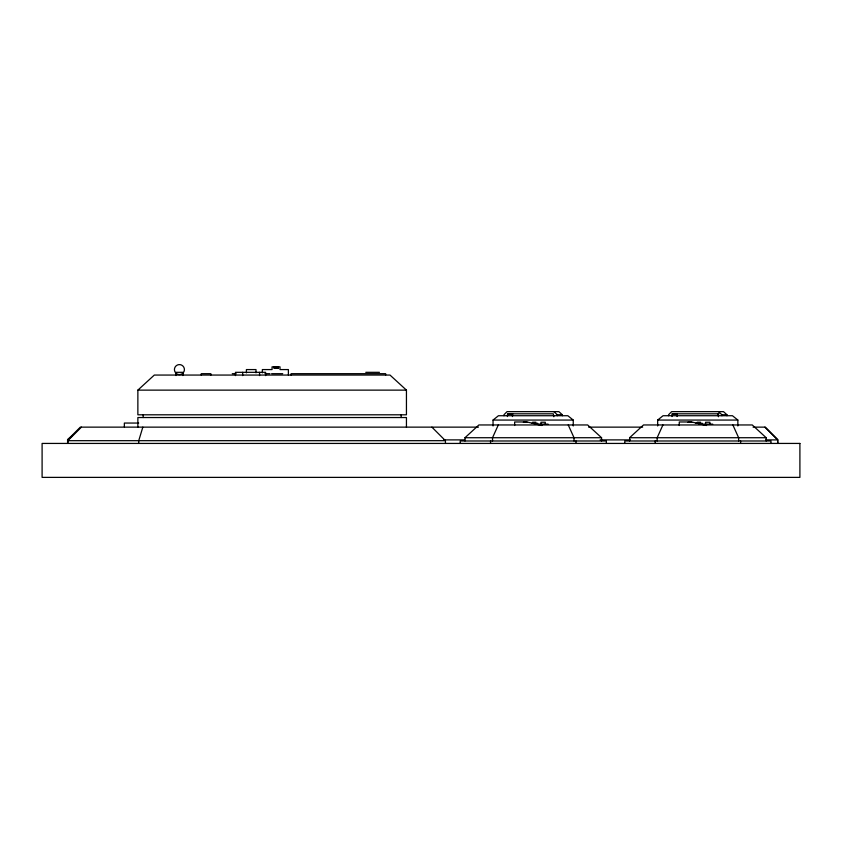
<?xml version="1.0" encoding="UTF-8"?>
<svg xmlns="http://www.w3.org/2000/svg" width="842" height="842" viewBox="0 0 842 842"><rect width="100%" height="100%" fill="white"/><g stroke="black" fill="none" stroke-linecap="round" stroke-linejoin="round"><path stroke-width="1.26" d="M142.835 427.136L138.741 440.682L138.741 443.429M498.296 424.957L492.528 437.724L492.528 440.987M662.917 424.957L657.149 437.724L657.149 440.987M507.4 416.548L507.631 413.811L553.278 413.811L553.847 416.748M512.441 416.548L512.673 413.811M672.021 416.548L672.253 413.811L719.026 413.811M677.063 416.548L677.294 413.811M67.581 439.892L80.337 427.136L478.456 427.136M67.855 443.429L67.855 440.682L81.4 427.136M137.867 390.13L154.318 375.058L389.993 375.058L406.444 390.13L406.444 414.801L137.867 414.801L137.867 390.13L406.444 390.13M464.984 440.987L464.984 437.724L478.898 424.957L587.653 424.957L601.567 437.724L601.567 440.987M629.606 440.987L629.606 437.724L643.52 424.957L752.264 424.957L766.178 437.724L766.178 440.987M72.465 435.451L67.581 439.608L67.581 443.429M493.044 425.957L493.044 420.063L498.443 415.727L567.845 415.727L573.244 420.063L573.244 425.957M657.665 425.957L657.665 420.063L663.064 415.727L732.456 415.727L737.855 420.063L737.855 425.957M274.082 368.207L278.365 368.207M365.765 372.322L379.468 372.322M232.266 373.69L236.055 373.69M264.946 373.69L269.945 373.69M271.619 373.69L282.723 373.69M507.4 414.053L512.441 414.053M672.021 414.053L677.063 414.053M553.826 411.643L557.288 414.759L562.33 414.759L562.33 415.727M718.447 411.643L721.91 414.759L726.941 414.759L726.941 415.727M493.044 420.063L573.244 420.063M657.665 420.063L737.855 420.063M523.377 422.242L527.145 422.242M532.554 422.242L535.944 422.242M687.998 422.242L691.766 422.242M697.165 422.242L700.565 422.242M138.73 423.052L124.353 423.052L124.353 426.82M531.755 423.326L537.785 423.326M695.808 423.326L702.396 423.326M535.165 424.147L548.11 424.147M698.765 424.147L712.732 424.147M588.6 427.136L642.667 427.136M753.074 427.136L765.262 427.136L777.745 439.608L777.745 443.429M464.984 437.724L601.567 437.724M629.606 437.724L766.178 437.724M443.66 439.892L464.7 439.892M600.136 439.892L630.384 439.892M765.82 439.892L777.661 439.892L777.661 443.429M67.855 440.682L445.439 440.682L445.439 443.429M706.543 425.505L691.629 421.968L679.262 421.968L679.262 425.505M541.922 425.505L527.018 421.968L514.641 421.968L514.641 425.505M726.941 414.759L723.488 411.643L671.642 411.643L668.58 414.759L668.58 415.727M717.889 413.811L718.458 416.748M562.33 414.759L558.867 411.643L507.031 411.643L503.958 414.759L503.958 415.727M764.894 427.136L777.661 439.892M431.893 427.136L445.439 440.682M732.866 424.957L738.634 437.724L738.634 440.987M568.255 424.957L574.023 437.724L574.023 440.987M770.967 443.429L770.967 440.987L624.817 440.987L624.817 443.429M740.613 440.987L740.613 443.429M721.91 414.759L721.91 415.727M709.922 424.147L709.922 422.242L705.575 422.242L705.575 424.147M655.171 440.987L655.171 443.429M606.345 443.429L606.345 440.987L460.206 440.987L460.206 443.429M576.002 440.987L576.002 443.429M557.288 414.759L557.288 415.727M545.3 424.147L545.3 422.242L540.953 422.242L540.953 424.147M490.549 440.987L490.549 443.429M406.444 427.136L406.444 417.537L137.867 417.537L137.867 427.136M401.15 414.801L401.15 417.537M385.647 375.058L385.647 373.69L291.1 373.69L291.1 375.058M288.385 375.058L288.385 369.575L279.997 369.575L279.997 366.838L272.061 366.838L272.061 369.575L262.346 369.575L262.346 372.869M278.281 366.838L278.281 368.207M276.681 366.838L276.681 368.207M275.429 366.838L275.429 368.207M274.166 366.838L274.166 368.207M265.619 375.606L265.619 372.322L235.465 372.322L235.465 375.606M259.557 372.322L259.557 375.606M256 372.869L256 369.575L246.401 369.575L246.401 372.869M242.675 372.322L242.675 375.606M210.858 375.058L210.858 373.69L201.259 373.69L201.259 375.058M182.84 375.564L182.84 372.322L175.989 372.322L175.989 375.553M143.161 414.801L143.161 417.537M183.303 372.711L182.356 373.606A4.989 4.989 0 0 1 176.283 373.469L175.389 372.522A4.989 4.989 0 0 1 176.136 365.817A4.989 4.989 0 0 1 182.872 365.975A4.989 4.989 0 0 1 183.303 372.711M799.9 443.429L42.1 443.429L42.1 477.382L799.9 477.382L799.9 443.429"/></g></svg>
